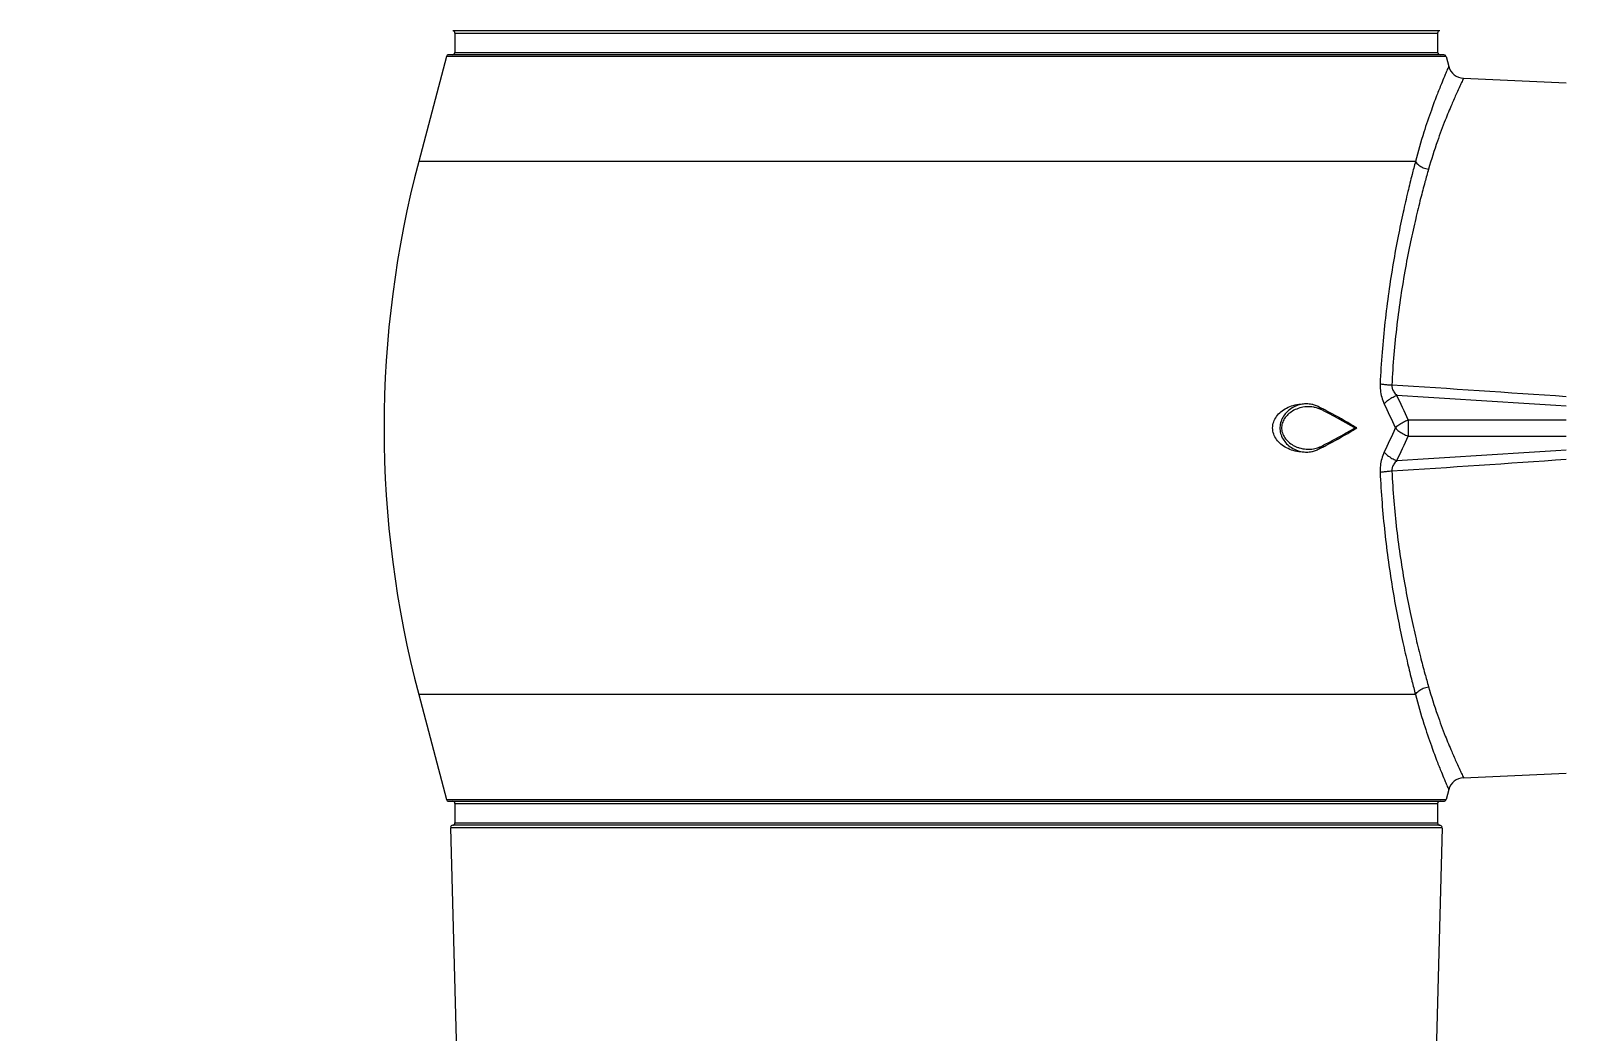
# Model space of a CAD drawing. Header units: metres. Extents: x 1628 to 1845, y 824 to 931.
# Drawn here: x 1655.2034 to 1655.3946, y 914.2699 to 914.3946 of the extents above; entities that cross this region are included whole.
import ezdxf

# ---------------------------------------------------------------- set-up
doc = ezdxf.new("R2010")
doc.units = ezdxf.units.M
doc.header["$LTSCALE"] = 0.15
doc.layers.get('0').update_dxf_attribs({"lineweight": 0, "plot": 0})
doc.layers.get('Defpoints').update_dxf_attribs({"lineweight": 0})
doc.layers.add('Alvenaria', color=170, linetype='Continuous', lineweight=0)
doc.layers.add('hidrosanitário', color=26, linetype='Continuous', lineweight=0)
doc.styles.get("Standard").update_dxf_attribs({"font": 'arial.ttf'})
doc.dimstyles.new('Lunardi', dxfattribs={"dimtxt": 0.1, "dimasz": 0.05, "dimexe": 0, "dimexo": 0.05, "dimgap": 0.05, "dimtad": 0, "dimzin": 9, "dimtxsty": 'Standard', "dimblk": 'OBLIQUE', "dimcen": 0, "dimse1": 1, "dimse2": 1, "dimclrd": 1, "dimclre": 1, "dimclrt": 1, "dimadec": 0, "dimazin": 0, "dimtfac": 1, "dimtmove": 1, "dimatfit": 2, "dimldrblk": 'OBLIQUE', "dimfxl": 1, "dimarcsym": 0})

# ---------------------------------------------------------------- blocks, each defined once
blk = doc.blocks.new('_Oblique')
at = {"color": 0, "linetype": 'ByBlock', "lineweight": -2}
blk.add_line((-0.5, -0.5), (0.5, 0.5), dxfattribs=at)
blk = doc.blocks.new('*D89')
at = {"layer": 'Alvenaria', "color": 1, "lineweight": -2, "ltscale": 10}
for p, q in [((1661.738355968798, 914.6991428588215), (1661.738355968798, 914.8843262014461)), ((1661.738355968798, 914.7917345301338), (1661.993642462659, 914.7762313281611)), ((1661.993642462659, 914.7762313281611), (1661.993642462659, 914.6762313281611))]:
    blk.add_line(p, q, dxfattribs=at)
at = {"layer": 'Defpoints', "color": 0, "ltscale": 10}
for p in [(1641.757035045169, 914.8843262014461), (1661.738355968798, 914.8843262014461), (1656.407035045169, 914.6991428588215)]:
    blk.add_point(p, dxfattribs=at)
at = {"layer": 'Alvenaria', "color": 1, "lineweight": -2, "ltscale": 10, "xscale": 0.05, "yscale": 0.05, "zscale": 0.05}
for p, rotation in [((1661.738355968798, 914.8843262014461), 90), ((1661.738355968798, 914.6991428588215), 270)]:
    blk.add_blockref('_Oblique', p, dxfattribs=dict(at, rotation=rotation))
at = {"layer": 'Alvenaria', "color": 1, "ltscale": 10, "insert": (1661.993642462659, 914.4962517920086), "char_height": 0.1, "attachment_point": 5, "rotation": 90}
blk.add_mtext('0,19', dxfattribs=at)

msp = doc.modelspace()

# ---------------------------------------------------------------- linework, layer by layer
at = {"layer": 'hidrosanitário', "linetype": 'Continuous'}
for p, q in [((1655.378834234202, 914.3945748373662), (1655.255920652506, 914.3945748373662)), ((1655.256197294173, 914.3942757481013), (1655.256197294173, 914.3918757481015)), ((1655.256197294173, 914.3942757481013), (1655.378557592535, 914.3942757481013)), ((1655.378557592535, 914.3942757481013), (1655.378557592535, 914.3918757481015)), ((1655.255138291972, 914.3913523573269), (1655.251687598045, 914.3782875363945)), ((1655.379616594736, 914.3913523573269), (1655.255138291972, 914.3913523573269)), ((1655.379326541247, 914.3915757481013), (1655.255428345461, 914.3915757481013)), ((1655.256197294173, 914.3918757481015), (1655.378557592535, 914.3918757481015)), ((1655.379616594736, 914.3913523573269), (1655.379937824529, 914.390136135371)), ((1655.381784275682, 914.3886487670977), (1655.39457744337, 914.3880902053338)), ((1655.375794341387, 914.3782876013379), (1655.251687598045, 914.3782875363945)), ((1655.3640450921, 914.3473836481803), (1655.363807197557, 914.3476891511418)), ((1655.374895229992, 914.3460902053343), (1655.39457744337, 914.3460902053348)), ((1655.368233393747, 914.3450902004438), (1655.368488032119, 914.3450901995752)), ((1655.374895229993, 914.344090205338), (1655.39457744337, 914.3440902053349)), ((1655.364044478297, 914.3427975843449), (1655.3638064849, 914.3424921348183)), ((1655.251687598045, 914.3118928742751), (1655.255138291972, 914.2988280533427)), ((1655.375794344605, 914.3118927997455), (1655.251687598045, 914.3118928742751)), ((1655.381784275682, 914.3015316435719), (1655.39457744337, 914.3020902053358)), ((1655.379937824529, 914.3000442752991), (1655.379616594736, 914.2988280533427)), ((1655.255138291972, 914.2988280533427), (1655.379616594736, 914.2988280533427)), ((1655.255428345461, 914.2986046625683), (1655.379326541247, 914.2986046625683)), ((1655.256197294173, 914.2983046625684), (1655.256197294173, 914.2959046625683)), ((1655.256197294173, 914.2983046625684), (1655.378557592535, 914.2983046625684)), ((1655.378557592535, 914.2983046625684), (1655.378557592535, 914.2959046625683)), ((1655.378834234202, 914.2956055733036), (1655.255920652506, 914.2956055733036)), ((1655.256197294173, 914.2959046625683), (1655.378557592535, 914.2959046625683)), ((1655.255644255896, 914.2952968094837), (1655.257457043122, 914.2260692582961)), ((1655.379110630812, 914.2952968094837), (1655.255644255896, 914.2952968094837)), ((1655.379110630812, 914.2952968094837), (1655.377297843581, 914.2260692580912))]:
    msp.add_line(p, q, dxfattribs=at)
for centre, radius, start, end in [((1655.255897294173, 914.3942757481013), 0.0002999999999929059, 0, 85.53436709221882), ((1655.378857592535, 914.3942757481013), 0.0002999999999929059, 94.46563290778121, 180), ((1655.255428345461, 914.3912757481014), 0.0002999999999929059, 90, 165.2048400224438), ((1655.255897294173, 914.3918757481015), 0.0002999999999929059, 270, 0), ((1655.378857592535, 914.3918757481015), 0.0002999999999929059, 180, 270), ((1655.379326541247, 914.3912757481014), 0.0002999999999929059, 27.32914357126799, 90), ((1655.38187150963, 914.3906468580926), 0.001999999745752706, 194.7950549796664, 267.5001353862707), ((1655.377377443366, 914.345090205335), 0.1299999999969259, 165.2048400350584, 194.7951599649416), ((1654.902280012039, 907.169485686863), 7.196355688136229, 86.0773740218689, 86.250734486881), ((1654.883588912867, 906.5566510461015), 7.807883948677768, 86.2475843276225, 86.40275539076013), ((1655.311050839357, 914.3183367057627), 0.06961582547395381, 23.49484377632357, 26.27252657343513), ((1655.362518004489, 914.3442153012716), 0.00351927372651678, 72.33192787823629, 80.05619349949409), ((1655.362324564232, 914.345080881747), 0.002999105734329081, 60.388111639182, 70.07284611360221), ((1655.333108329253, 914.2865479509724), 0.06841429888358222, 63.04523413691314, 63.33907221972078), ((1655.335227898841, 914.2897502657461), 0.0644353020696763, 59.18757116432183, 63.43470976936428), ((1655.333585007585, 914.2874841026746), 0.06736377428340706, 62.56578874131088, 63.04570099300486), ((1655.335329946419, 914.2908089122429), 0.06360893266409585, 59.36513575346049, 62.58097979340788), ((1655.310144006468, 914.3179891194372), 0.06872288223477492, 23.22563907735134, 25.99064226781802), ((1655.337692423481, 914.2948994936246), 0.05888529245360755, 58.6800205889144, 59.31486411090182), ((1655.335989973886, 914.3981819486271), 0.06224892255752801, 297.383901214706, 300.6700155516294), ((1655.33768156598, 914.3952994005758), 0.05890672607780704, 300.6849906360203, 301.3196555655279), ((1655.338081655912, 914.394640053521), 0.05813548708602528, 301.3205894730737, 301.5354575293393), ((1655.338094602199, 914.2955622748559), 0.05811003394062588, 58.46411928695525, 58.67908123702568), ((1655.310197447837, 914.3721668138187), 0.06866411144717631, 334.0081750011421, 336.775544959131), ((1655.311101015802, 914.3718204300694), 0.06956052272135511, 333.7263699812228, 336.5062612676395), ((1655.362515042438, 914.3459587510829), 0.003513085493716926, 279.8139234271138, 290.3773889202724), ((1655.362295769589, 914.345170970947), 0.003075462101527275, 289.8859151229749, 299.4206093930761), ((1655.362593645896, 914.3457402774009), 0.003280914986722417, 290.4191017024947, 296.2446471240715), ((1655.333120805354, 914.4036084528052), 0.06838724621298285, 296.6606115158796, 296.9545656256378), ((1655.333595061434, 914.4026770501644), 0.06734205273540758, 296.9541009704748, 297.4341218673257), ((1654.87281161253, 922.30133133047), 7.976031567656392, 273.5988806292002, 273.7507804412464), ((1654.880915917389, 921.8385609886009), 7.514938937567496, 273.7533291494687, 273.9193402882628), ((1655.381871511853, 914.2995335499077), 0.001999999869552706, 92.49992810527884, 165.2048956433736), ((1655.255428345461, 914.2989046625685), 0.0002999999999929059, 194.7951599807064, 270), ((1655.255897294173, 914.2983046625684), 0.0002999999999929059, 0, 90), ((1655.378857592535, 914.2983046625684), 0.0002999999999929059, 90, 180), ((1655.379326541247, 914.2989046625685), 0.0002999999999929059, 270, 345.2048400161651), ((1655.255944153093, 914.2953046625685), 0.0002999999999929059, 94.46563290778121, 166.9947093630167), ((1655.255897294173, 914.2959046625683), 0.0002999999999929059, 274.4656329077812, 0), ((1655.378857592535, 914.2959046625683), 0.0002999999999929059, 180, 265.5343670922188), ((1655.378810733615, 914.2953046625685), 0.0002999999999929059, 13.00529063698333, 85.53436709221882)]:
    msp.add_arc(centre, radius, start, end, dxfattribs=at)
for points, knots in [([(1655.379937824528, 914.3901361353708), (1655.379924107958, 914.3901045830173), (1655.379864589599, 914.3899674749771), (1655.379719006706, 914.3896299896253), (1655.379451864268, 914.3890018267587), (1655.37903712784, 914.3880017306644), (1655.378450762145, 914.3865290771362), (1655.377678693727, 914.3844627921319), (1655.376730975243, 914.3816622024231), (1655.37611056472, 914.3795130275655), (1655.375794341387, 914.3782876013377)], [0, 0, 0, 0, 0.05160730985255672, 0.2242038061848571, 0.5513192481492675, 1.07551157855689, 1.848191328547264, 2.928852205987971, 4.383854698443189, 6.282209230746922, 6.282209230746922, 6.282209230746922, 6.282209230746922]), ([(1655.381784275682, 914.3886487670977), (1655.381769870381, 914.388618612483), (1655.381707389261, 914.3884876312961), (1655.3815545876, 914.3881652808684), (1655.38127422326, 914.3875653623215), (1655.380838953191, 914.3866103230123), (1655.380223474944, 914.3852041285174), (1655.37941273867, 914.3832312018596), (1655.378416252158, 914.3805561781867), (1655.377761257219, 914.3784994906507), (1655.377426678897, 914.3773259914449)], [0, 0, 0, 0, 0.05012813902815037, 0.2176807228965719, 0.5350976430576955, 1.043416977124644, 1.791971816747684, 2.83746053749822, 4.242515444725549, 6.072910712938852, 6.072910712938852, 6.072910712938852, 6.072910712938852]), ([(1655.375794335238, 914.3782876013377), (1655.375649542504, 914.3777425445762), (1655.375324960386, 914.3764929536417), (1655.37480636326, 914.3743850283774), (1655.374221606269, 914.3718269344547), (1655.373606233516, 914.368861615447), (1655.37300072127, 914.3655535280361), (1655.372446559653, 914.3619921004722), (1655.371979870069, 914.3582865942369), (1655.371617377157, 914.3544733129077), (1655.371455654153, 914.3519062644439), (1655.37139483085, 914.3505978744304)], [0, 0, 0, 0, 0.8459412331823325, 1.936542372889077, 3.256057233365377, 4.781836802406196, 6.478925769092374, 8.30008958577013, 10.18755400479495, 12.08023359968271, 14.04493810135824, 14.04493810135824, 14.04493810135824, 14.04493810135824]), ([(1655.37579431922, 914.3782875362547), (1655.375907724751, 914.3781197367928), (1655.376206679236, 914.3778115431453), (1655.376771741503, 914.3774844214979), (1655.377204011931, 914.3773607067035), (1655.377426678864, 914.377325990886)], [0, 0, 0, 0, 0.3037915674789054, 0.6320481128852132, 0.9700835257993049, 0.9700835257993049, 0.9700835257993049, 0.9700835257993049]), ([(1655.377426678897, 914.3773259914449), (1655.377275794169, 914.3767968282816), (1655.376937705301, 914.3755839066014), (1655.376397739202, 914.3735375377403), (1655.375789257273, 914.3710541671592), (1655.375149273912, 914.3681752608493), (1655.37451988826, 914.3649633408365), (1655.373944157915, 914.3615051841928), (1655.373459494577, 914.3579068344472), (1655.373083159998, 914.3542036468086), (1655.372915273922, 914.3517102798999), (1655.372852144384, 914.3504395380194)], [0, 0, 0, 0, 0.8253815319295922, 1.888689055081589, 3.174485207303411, 4.660378675758684, 6.312057402697539, 8.083391328312047, 9.918222135332927, 11.75736533065807, 13.66582887415361, 13.66582887415361, 13.66582887415361, 13.66582887415361]), ([(1655.37139483085, 914.3505978744304), (1655.371382512427, 914.3503290374094), (1655.371403114896, 914.3497687244983), (1655.371574186885, 914.3489257518302), (1655.371785423207, 914.3483737250078), (1655.371916637876, 914.3481051569663)], [0, 0, 0, 0, 0.4036786430374576, 0.8366763711393195, 1.285038596042952, 1.285038596042952, 1.285038596042952, 1.285038596042952]), ([(1655.371394841233, 914.3505978750061), (1655.371530750516, 914.3505709938038), (1655.371833237464, 914.3505246890115), (1655.372319528066, 914.3504730505813), (1655.372669199962, 914.3504489592985), (1655.372852135805, 914.3504394092022)], [0, 0, 0, 0, 0.2078132517705505, 0.4586409838659871, 0.7334184138494048, 0.7334184138494048, 0.7334184138494048, 0.7334184138494048]), ([(1655.371916637851, 914.3481051569659), (1655.372037020136, 914.3482542718227), (1655.372336269774, 914.3485375889165), (1655.372864547064, 914.3488877345605), (1655.373265741904, 914.3490739640699), (1655.373475260005, 914.3491515408389)], [0, 0, 0, 0, 0.2874648749842693, 0.6125454596784004, 0.9476737598652973, 0.9476737598652973, 0.9476737598652973, 0.9476737598652973]), ([(1655.372852117938, 914.3504395397583), (1655.372847050401, 914.3503011877158), (1655.372890618904, 914.3499981134817), (1655.373108846511, 914.3495532414897), (1655.373339058632, 914.3492836004004), (1655.373475260007, 914.3491515408352)], [0, 0, 0, 0, 0.2076672269739245, 0.4496618595434156, 0.7342294663384663, 0.7342294663384663, 0.7342294663384663, 0.7342294663384663]), ([(1655.361851708401, 914.3420901300958), (1655.36173923402, 914.3420905034493), (1655.361307007391, 914.3421084382128), (1655.360582024345, 914.3422427469761), (1655.359745428157, 914.3425803158718), (1655.359037797286, 914.3430482436299), (1655.358480824302, 914.3436288442974), (1655.358101790003, 914.3443210312928), (1655.357962569521, 914.3450959385193), (1655.358105713862, 914.345869538897), (1655.358486444261, 914.3465588152492), (1655.359043607128, 914.3471367360924), (1655.359750246708, 914.3476024243362), (1655.360585300346, 914.3479384862778), (1655.361308605126, 914.3480720986779), (1655.361739790339, 914.3480899083077), (1655.361851698941, 914.3480902800718)], [0, 0, 0, 0, 0.1687125009245602, 0.6484263809838313, 1.097158608646656, 1.51341021214429, 1.91192282166972, 2.292455750132842, 2.681007987204382, 3.068568406771918, 3.448460162085816, 3.846187997824128, 4.2612881540192, 4.708958710294826, 5.187959882479684, 5.355823711574072, 5.355823711574072, 5.355823711574072, 5.355823711574072]), ([(1655.362243883424, 914.3480901172377), (1655.362156063913, 914.3480898583377), (1655.361788663444, 914.3480744305718), (1655.361162649996, 914.3479463258798), (1655.360431536326, 914.3476119224026), (1655.359821334389, 914.3471506331814), (1655.359346867971, 914.3465857567382), (1655.359021926206, 914.3459248541051), (1655.35887630726, 914.3451780343487), (1655.358970982347, 914.34440723279), (1655.359276872178, 914.3437023848999), (1655.359747534773, 914.3430988679177), (1655.360363835363, 914.342607654268), (1655.361111062058, 914.3422490916316), (1655.361762424619, 914.3421083195533), (1655.362147181776, 914.342090563988), (1655.362244070591, 914.3420902701412)], [0, 0, 0, 0, 0.1317298380540521, 0.5511851913507247, 0.9483211836576217, 1.328425583210418, 1.689306071887238, 2.044975933416959, 2.422247034946131, 2.814165046635296, 3.190737168344542, 3.56142284748764, 3.951257522472039, 4.362518992623525, 4.794398630271968, 4.939732520918878, 4.939732520918878, 4.939732520918878, 4.939732520918878]), ([(1655.363125720533, 914.3476817070139), (1655.362825323563, 914.3477346060829), (1655.362234025924, 914.3477633332147), (1655.361395834901, 914.347612571032), (1655.36066177553, 914.347320397854), (1655.360048046557, 914.3469153657677), (1655.359568343166, 914.3464190189081), (1655.359235538021, 914.3458355066521), (1655.35909371439, 914.3451689931651), (1655.359184723862, 914.3444805052693), (1655.359496329533, 914.3438555549067), (1655.359973947342, 914.3433261033226), (1655.360480515092, 914.3429731326794), (1655.360824807825, 914.3428061481043), (1655.36094702747, 914.3427544947851)], [0, 0, 0, 0, 0.4575286496681939, 0.8774542148872482, 1.26884776823163, 1.634697207402223, 1.972312187654999, 2.29529834981589, 2.629737826483076, 2.976027521832826, 3.316161977082975, 3.661418598276369, 4.035433190332129, 4.234462938739543, 4.234462938739543, 4.234462938739543, 4.234462938739543]), ([(1655.363346734857, 914.3479004211451), (1655.363197585439, 914.347954637816), (1655.362835467145, 914.3480556584516), (1655.362459627639, 914.3480907532723), (1655.362243883424, 914.3480901172377)], [0, 0, 0, 0, 0.2380467216582029, 0.5616644515456376, 0.5616644515456376, 0.5616644515456376, 0.5616644515456376]), ([(1655.373297513695, 914.3450902053366), (1655.373415759253, 914.3452401467023), (1655.373728664765, 914.3455112400504), (1655.37426727887, 914.345850393003), (1655.374681844547, 914.3460153798785), (1655.374895229978, 914.3460902053646)], [0, 0, 0, 0, 0.2864349080146897, 0.6131137415764876, 0.9523001791501617, 0.9523001791501617, 0.9523001791501617, 0.9523001791501617]), ([(1655.374895229992, 914.3460902053341), (1655.374895229992, 914.3459294183897), (1655.374895785667, 914.3455960842286), (1655.374893806596, 914.3450902045681), (1655.37489561937, 914.3445843250745), (1655.374895229992, 914.3442509917802), (1655.374895229992, 914.3440902053378)], [0, 0, 0, 0, 0.2411804165378322, 0.5000009460252353, 0.7588210111712512, 1.000000674597548, 1.000000674597548, 1.000000674597548, 1.000000674597548]), ([(1655.364044480057, 914.3427975836455), (1655.364508851035, 914.3430301943706), (1655.365613846397, 914.3435993557998), (1655.367008256422, 914.3443684008596), (1655.367933698937, 914.3449109422324), (1655.36823339385, 914.3450902095453)], [0, 0, 0, 0, 0.7790592710399794, 1.864281274995256, 2.388109561855807, 2.388109561855807, 2.388109561855807, 2.388109561855807]), ([(1655.373297513695, 914.3450902053366), (1655.373415760865, 914.3449402620192), (1655.373728669289, 914.3446691669408), (1655.374267284231, 914.3443300154838), (1655.374681847383, 914.3441650292468), (1655.374895229985, 914.3440902053337)], [0, 0, 0, 0, 0.2864387048802881, 0.6131185155967246, 0.9523001693519557, 0.9523001693519557, 0.9523001693519557, 0.9523001693519557]), ([(1655.36094702747, 914.3427544947851), (1655.361073605422, 914.3427009995282), (1655.36147449697, 914.342556366704), (1655.362202915544, 914.3424175225343), (1655.36280807098, 914.34244389111), (1655.363113844199, 914.3424970743015)], [0, 0, 0, 0, 0.2061270740814543, 0.6381469987878987, 1.103692758768147, 1.103692758768147, 1.103692758768147, 1.103692758768147]), ([(1655.362244070591, 914.3420902701412), (1655.362456118648, 914.3420896270375), (1655.362830210728, 914.342123939354), (1655.363190817202, 914.342224158486), (1655.363341883075, 914.3422788931969)], [0, 0, 0, 0, 0.3180735479880843, 0.5590875923111983, 0.5590875923111983, 0.5590875923111983, 0.5590875923111983]), ([(1655.371916637876, 914.3420752537029), (1655.371785994984, 914.341807850911), (1655.371575367124, 914.3412580319953), (1655.371403390171, 914.3404152605538), (1655.371382501635, 914.3398536093407), (1655.37139483085, 914.3395825362388)], [0, 0, 0, 0, 0.446415267234512, 0.8780113619747708, 1.285041374356199, 1.285041374356199, 1.285041374356199, 1.285041374356199]), ([(1655.371916508518, 914.3420752576174), (1655.37203690871, 914.3419261423066), (1655.372336190361, 914.34164282714), (1655.372864510338, 914.3412926858898), (1655.373265730103, 914.3411064593085), (1655.373475260007, 914.3410288830112)], [0, 0, 0, 0, 0.2874822778851805, 0.6125790910212541, 0.9477237479577447, 0.9477237479577447, 0.9477237479577447, 0.9477237479577447]), ([(1655.37139483085, 914.3395825362388), (1655.371454193819, 914.3383055218353), (1655.371610763802, 914.335804646995), (1655.371960763945, 914.3320751099643), (1655.37241423625, 914.3284212827346), (1655.372960544897, 914.3248645326673), (1655.373565795799, 914.3215249053399), (1655.374187500085, 914.318508551971), (1655.374782809121, 914.315893450286), (1655.375313169141, 914.3137332729073), (1655.375645887431, 914.3124516243022), (1655.375794337486, 914.3118927997455)], [0, 0, 0, 0, 1.91759013761878, 3.757892331978132, 5.618092590266792, 7.439551881364061, 9.154872777394981, 10.70857913212074, 12.05880220825081, 13.17764221161767, 14.04495137454431, 14.04495137454431, 14.04495137454431, 14.04495137454431]), ([(1655.371394834751, 914.3395825360251), (1655.371530744007, 914.3396094199386), (1655.371833231807, 914.3396557275171), (1655.372319524613, 914.3397073655658), (1655.372669198335, 914.3397314544252), (1655.372852135243, 914.3397410029709)], [0, 0, 0, 0, 0.207814000583078, 0.4586427014267409, 0.7334216042912955, 0.7334216042912955, 0.7334216042912955, 0.7334216042912955]), ([(1655.373475260004, 914.3410288698308), (1655.373339603752, 914.3408973412309), (1655.37311009135, 914.340628715551), (1655.372891147672, 914.3401842224769), (1655.372847027092, 914.3398802958984), (1655.37285209482, 914.3397407050609)], [0, 0, 0, 0, 0.2834261465663731, 0.5247853658512678, 0.734309561011541, 0.734309561011541, 0.734309561011541, 0.734309561011541]), ([(1655.372852155193, 914.3397407090199), (1655.3729137674, 914.3385004680874), (1655.373076307183, 914.3360713756927), (1655.373439678593, 914.3324494381648), (1655.373910627663, 914.3289011621134), (1655.374478188453, 914.3254475522951), (1655.375107258422, 914.3222051359032), (1655.375753770988, 914.3192768205538), (1655.376373197309, 914.3167381673854), (1655.376925404277, 914.3146410491834), (1655.377271974312, 914.3133969787584), (1655.377426678897, 914.3128544192248)], [0, 0, 0, 0, 1.862655544857464, 3.650938638988924, 5.459298754494052, 7.230825944679655, 8.90005005353961, 10.41299153272422, 11.72864775682854, 12.8194790774758, 13.66575610177584, 13.66575610177584, 13.66575610177584, 13.66575610177584]), ([(1655.375794308358, 914.3118928776414), (1655.375907714007, 914.3120606784757), (1655.376206669976, 914.3123688746807), (1655.376771736093, 914.3126959984131), (1655.377204009748, 914.3128197134281), (1655.377426678319, 914.31285442899)], [0, 0, 0, 0, 0.3037933719997742, 0.6320521478430838, 0.9700899273026985, 0.9700899273026985, 0.9700899273026985, 0.9700899273026985]), ([(1655.377426678897, 914.3128544192248), (1655.377762019798, 914.3116782486761), (1655.378417913949, 914.3096192309447), (1655.379415321518, 914.3069426524801), (1655.380225665591, 914.3049711475421), (1655.380840587782, 914.3035664411643), (1655.381275360007, 914.3026125926315), (1655.381555245037, 914.3020137368947), (1655.381707664861, 914.301692200873), (1655.381769934976, 914.3015616629425), (1655.381784275682, 914.3015316435719)], [0, 0, 0, 0, 1.83456235352329, 3.239176868849864, 4.28360875385556, 5.031465788452087, 5.539160870105494, 5.85596497280803, 6.023005999718099, 6.072909321523045, 6.072909321523045, 6.072909321523045, 6.072909321523045]), ([(1655.375794344604, 914.3118927997455), (1655.376111293176, 914.3106645673599), (1655.376732561523, 914.3085129444923), (1655.37768116731, 914.3057107095758), (1655.378452859238, 914.3036459298112), (1655.379038690867, 914.3021748476597), (1655.379452950036, 914.3011760064999), (1655.379719634085, 914.3005489603868), (1655.379864852491, 914.3002123294921), (1655.379924169526, 914.300075686049), (1655.379937824528, 914.3000442752989)], [0, 0, 0, 0, 1.902702072313894, 3.357229919496855, 4.436784007093941, 5.208733510644288, 5.7322770663575, 6.058758615873806, 6.230827213757537, 6.282202910558274, 6.282202910558274, 6.282202910558274, 6.282202910558274])]:
    msp.add_open_spline(points, degree=3, knots=knots, dxfattribs=at)
msp.add_open_spline([(1655.364044482572, 914.3473828320455), (1655.363897018389, 914.347456537658), (1655.363743149378, 914.3475184003662), (1655.363586111619, 914.3475685735123)], degree=3, dxfattribs=at)

# ---------------------------------------------------------------- dimensions: what is measured, and where the dimension line sits
at = {"layer": 'Alvenaria', "ltscale": 10}
dim = msp.add_linear_dim(base=(1661.738355968798, 914.8843262014461), p1=(1656.407035045169, 914.6991428588215), p2=(1641.757035045169, 914.8843262014461), angle=270, dimstyle='Lunardi', dxfattribs=at)
dim.commit()
dim.dimension.update_dxf_attribs({"geometry": '*D89', "text_midpoint": (1661.993642462659, 914.6262313281613), "dimtype": 160})

doc.saveas('drawing.dxf')
